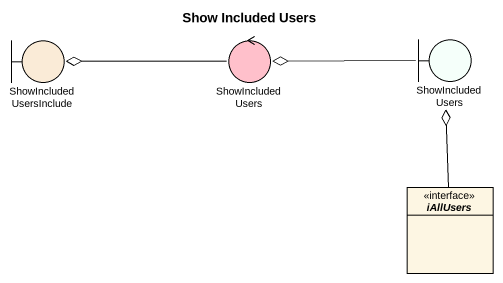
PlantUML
@startuml
title Show Included Users
allowmixing
hide circle
hide empty members
boundary ShowIncludedUsersInclude #FAEBD7
control ShowIncludedUsers #FFC0CB
boundary "ShowIncludedUsers" as ShowIncludedUsers_2 #F5FFFA
interface iAllUsers
ShowIncludedUsers -left-o ShowIncludedUsersInclude
ShowIncludedUsers_2 -left-o ShowIncludedUsers
iAllUsers -up-o ShowIncludedUsers_2
@enduml
